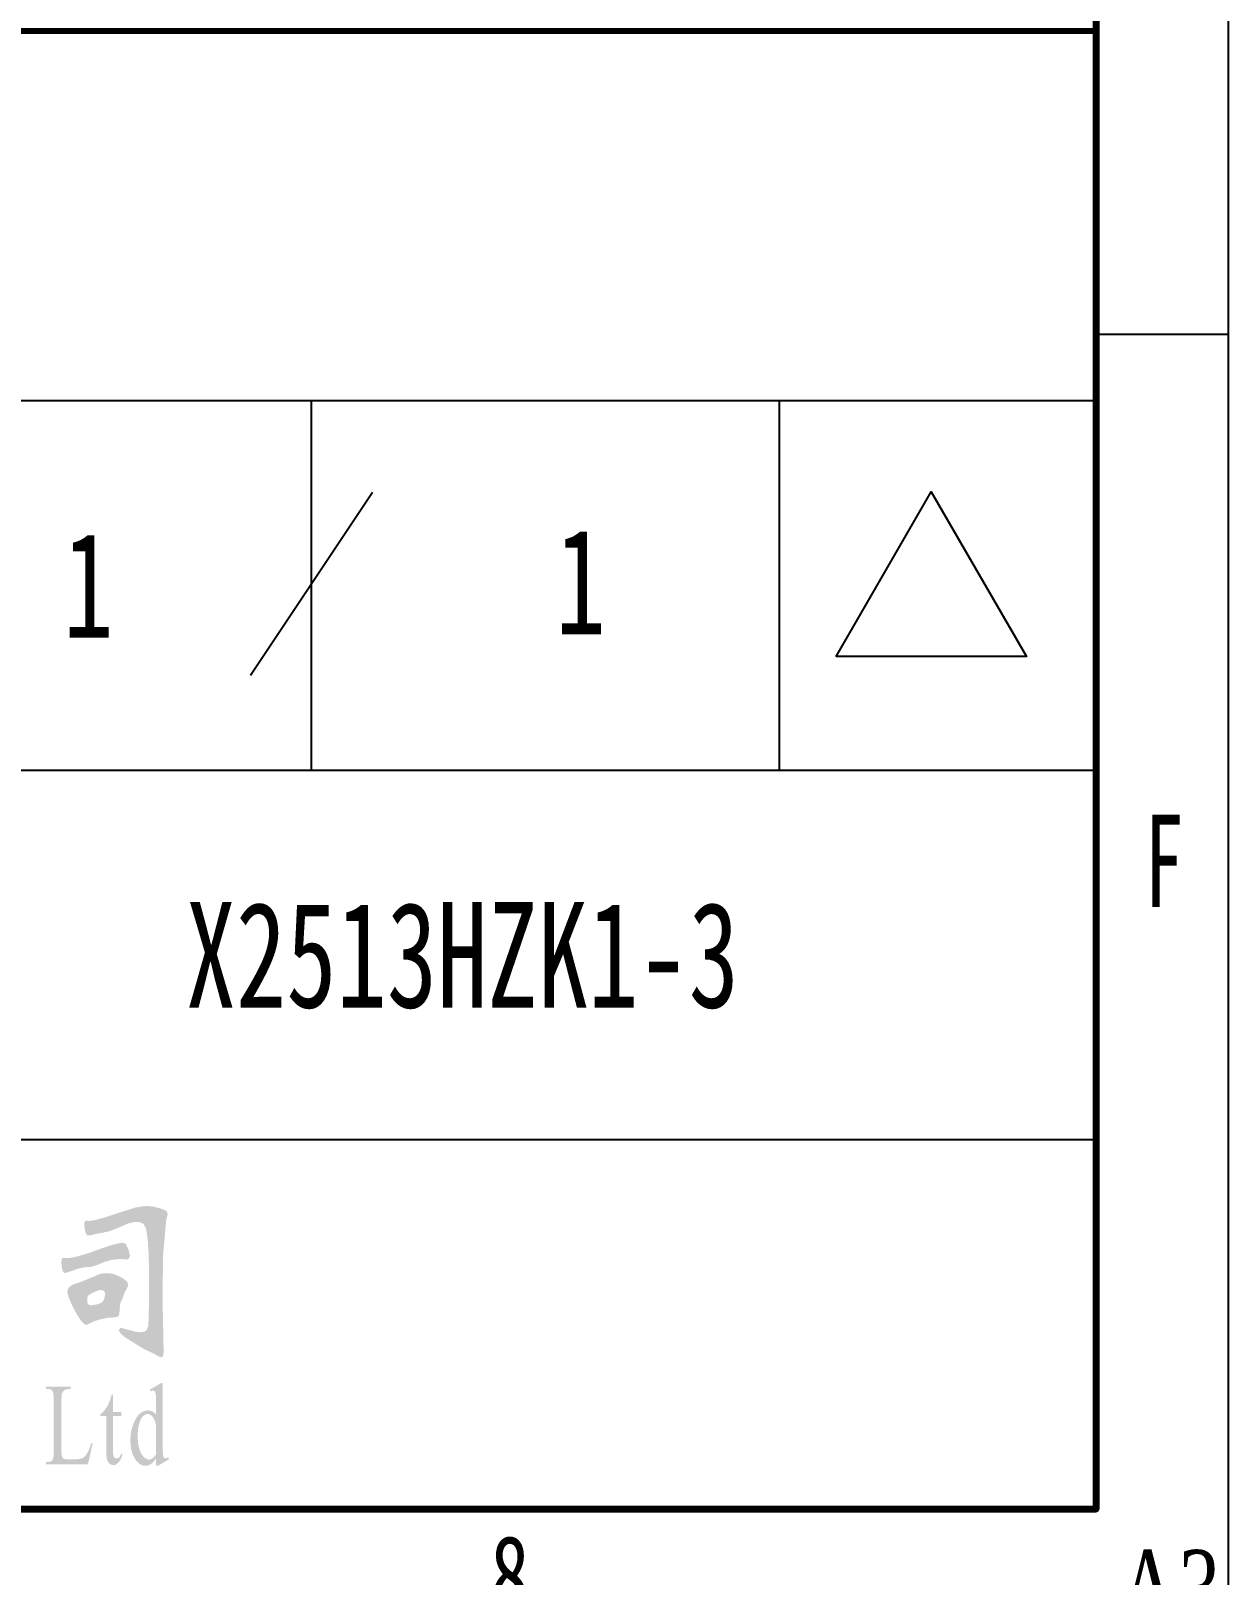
# Model space of a CAD drawing. Header units: millimetres. Extents: x -705761 to 1364679, y -410401 to 446404.
# Drawn here: x -520558 to -516024, y 172526 to 178376 of the extents above; entities that cross this region are included whole.
import ezdxf
from ezdxf.enums import TextEntityAlignment as Align

# ---------------------------------------------------------------- set-up
doc = ezdxf.new("R2010")
doc.units = ezdxf.units.MM
doc.layers.add('lzbdyc', color=9, linetype='Continuous', plot=False, transparency=0.9)
doc.layers.add('TK', color=7, linetype='Continuous')
doc.layers.add('模板-签名-公用', color=3, linetype='Continuous')
doc.layers.add('图框', color=7, linetype='Continuous', lineweight=13)
doc.styles.get("Standard").update_dxf_attribs({"font": 'arial.ttf'})
doc.styles.add('Style-Times New Roman', font='times.ttf')
doc.styles.add('Style-仿宋_GB2312', font='')
doc.styles.add('宋体', font='', dxfattribs={"width": 0.7, "height": 2.5})
doc.styles.add('宋体_1', font='', dxfattribs={"width": 0.7, "height": 2.386364})
doc.styles.get('Style-仿宋_GB2312').set_extended_font_data('仿宋_GB2312')
doc.styles.get('宋体').set_extended_font_data('SimSun')
doc.styles.get('宋体_1').set_extended_font_data('SimSun')

# ---------------------------------------------------------------- blocks, each defined once
blk = doc.blocks.new('BSIET_专用图框_A3_7')
at = {"layer": '图框', "color": 7, "linetype": 'Continuous', "lineweight": 25}
blk.add_line((0, 49.5), (-5, 49.5), dxfattribs=at)
at = {"layer": '图框', "lineweight": 25}
blk.add_lwpolyline([(-420, 297), (0, 297), (0, 0), (-420, 0)], close=True, dxfattribs=at)
at = {"layer": '图框', "lineweight": 100}
blk.add_lwpolyline([(-395, 292), (-5, 292), (-5, 5), (-395, 5)], close=True, dxfattribs=at)
at = {"layer": 'TK', "style": '宋体', "width": 0.7, "flags": 3}
for tag, p in [('LZHQ_N会签6_T6_H6', (-407.253, 57.082)), ('LZHQ_N会签5_T6_H6', (-407.253, 49.082)), ('LZHQ_N会签4_T6_H6', (-407.253, 41.082)), ('LZHQ_N会签3_T6_H6', (-407.253, 33.082)), ('LZHQ_N会签2_T6_H6', (-407.253, 25.082)), ('LZHQ_N会签1_T6_H6', (-407.253, 17.082))]:
    blk.add_attdef(tag, text='', height=2.5, dxfattribs=at).set_placement(p, align=Align.MIDDLE)
at = {"layer": '图框', "color": 7, "linetype": 'Continuous', "lineweight": 25}
for s, height, style, width, p in [('F', 3.5, 'Style-仿宋_GB2312', 0.628572, (-2.426, 29.556)), ('8', 3, 'Style-仿宋_GB2312', 0.733334, (-27.201, 2.5)), ('A3', 3, 'Style-Times New Roman', 0.7, (-2.232, 1.953))]:
    blk.add_text(s, height=height, dxfattribs=dict(at, style=style, width=width)).set_placement(p, align=Align.MIDDLE_CENTER)
at = {"layer": '模板-签名-公用', "style": '宋体', "width": 0.7}
blk.add_attdef('LZTQINS', text='', height=2, dxfattribs=at).set_placement((-5, 5), align=Align.MIDDLE)
at = {"layer": '模板-签名-公用', "style": '宋体', "width": 0.7, "flags": 3}
blk.add_attdef('LZFRAME', (-40.909, 2.064), '', height=3, dxfattribs=at)
blk = doc.blocks.new('BSIET_材料表_7')
at = {"layer": '图框', "linetype": 'Continuous', "lineweight": 25, "extrusion": (0, 0, -1)}
for points in [[(35.356, 5.756), (35.312, 5.903), (35.318, 6.266), (35.354, 8.113), (35.33, 9.647), (35.212, 10.974), (35.156, 11.161), (35.194, 11.287), (35.396, 11.379), (35.712, 11.463), (35.978, 11.485), (36.349, 11.432), (37.093, 11.2), (37.529, 11.054), (37.938, 10.944), (38.104, 10.918), (38.24, 10.924), (38.313, 10.893), (38.317, 10.697), (38.262, 10.45), (38.201, 10.37), (38.077, 10.368), (37.862, 10.429), (37.631, 10.467), (37.332, 10.538), (36.961, 10.686), (36.66, 10.82), (36.437, 10.872), (36.248, 10.876), (36.088, 10.818), (35.981, 10.645), (35.914, 10.218), (35.886, 9.793), (35.861, 9.008), (35.865, 8.058), (35.877, 7.212), (35.896, 6.935), (35.946, 6.795), (36.028, 6.725), (36.195, 6.702), (36.385, 6.723), (36.893, 6.858), (36.955, 6.865), (37.011, 6.772), (36.945, 6.658), (36.76, 6.499), (36.064, 6.071), (35.666, 5.878), (35.465, 5.768)], [(39.063, 8.938), (38.875, 8.994), (38.563, 9.105), (38.319, 9.158), (38.08, 9.176), (37.891, 9.222), (37.546, 9.366), (37.249, 9.449), (36.929, 9.475), (36.722, 9.455), (36.641, 9.474), (36.581, 9.591), (36.642, 9.834), (36.747, 10.046), (36.858, 10.091), (37.021, 10.07), (37.279, 10.004), (37.72, 9.855), (38.225, 9.674), (38.614, 9.562), (38.897, 9.511), (38.996, 9.508), (39.095, 9.522), (39.167, 9.486), (39.186, 9.345), (39.158, 9.126), (39.128, 9.002)], [(35.597, 1.64), (35.526, 1.641), (35.116, 1.882), (35.132, 1.961), (35.213, 1.928), (35.239, 1.924), (35.264, 1.928), (35.296, 1.95), (35.321, 1.997), (35.335, 2.055), (35.341, 2.126), (35.347, 2.484), (35.347, 4.776), (35.402, 4.776), (35.828, 4.535), (35.807, 4.457), (35.744, 4.483), (35.696, 4.49), (35.644, 4.462), (35.627, 4.431), (35.61, 4.364), (35.602, 4.274), (35.597, 3.939), (35.597, 3.571), (35.604, 2.065), (35.597, 1.924)], [(36.002, 1.64), (35.934, 1.647), (35.867, 1.667), (35.81, 1.696), (35.727, 1.762), (35.665, 1.831), (35.597, 1.921), (35.602, 2.067), (35.669, 1.98), (35.733, 1.923), (35.792, 1.891), (35.867, 1.877), (35.899, 1.88), (35.946, 1.893), (35.984, 1.911), (36.04, 1.953), (36.095, 2.012), (36.161, 2.11), (36.206, 2.205), (36.236, 2.295), (36.266, 2.423), (36.279, 2.518), (36.288, 2.616), (36.293, 2.775), (36.29, 2.898), (36.273, 3.075), (36.247, 3.206), (36.205, 3.335), (36.165, 3.418), (36.114, 3.494), (36.054, 3.554), (35.97, 3.598), (35.908, 3.604), (35.853, 3.592), (35.809, 3.57), (35.765, 3.538), (35.72, 3.489), (35.684, 3.432), (35.651, 3.358), (35.63, 3.294), (35.617, 3.239), (35.607, 3.189), (35.598, 3.104), (35.6, 3.575), (35.63, 3.613), (35.674, 3.656), (35.737, 3.699), (35.788, 3.721), (35.847, 3.735), (35.896, 3.739), (35.978, 3.732), (36.058, 3.711), (36.121, 3.681), (36.199, 3.626), (36.271, 3.553), (36.322, 3.486), (36.38, 3.391), (36.426, 3.297), (36.465, 3.203), (36.51, 3.064), (36.543, 2.92), (36.562, 2.774), (36.569, 2.653), (36.569, 2.538), (36.559, 2.399), (36.543, 2.293), (36.511, 2.158), (36.469, 2.042), (36.401, 1.911), (36.342, 1.827), (36.284, 1.763), (36.223, 1.712), (36.155, 1.673), (36.086, 1.649)]]:
    blk.add_hatch(color=7, dxfattribs=at).paths.add_polyline_path(points)
at = {"layer": '图框', "linetype": 'Continuous', "lineweight": 20}
h = blk.add_hatch(color=7, dxfattribs=at)
edge = h.paths.add_edge_path()
edge.add_spline(control_points=[(-36.664, 8.494), (-36.664, 8.556), (-36.69, 8.603)], knot_values=[0, 0, 0, 1, 1, 1], degree=2, periodic=0)
edge.add_spline(control_points=[(-36.69, 8.603), (-36.715, 8.65), (-36.843, 8.732)], knot_values=[0, 0, 0, 1, 1, 1], degree=2, periodic=0)
edge.add_spline(control_points=[(-36.843, 8.732), (-36.97, 8.813), (-37.13, 8.876)], knot_values=[0, 0, 0, 1, 1, 1], degree=2, periodic=0)
edge.add_spline(control_points=[(-37.13, 8.876), (-37.289, 8.938), (-37.477, 8.938)], knot_values=[0, 0, 0, 1, 1, 1], degree=2, periodic=0)
edge.add_spline(control_points=[(-37.477, 8.938), (-37.665, 8.938), (-37.792, 8.88)], knot_values=[0, 0, 0, 1, 1, 1], degree=2, periodic=0)
edge.add_spline(control_points=[(-37.792, 8.88), (-37.92, 8.821), (-38.207, 8.704)], knot_values=[0, 0, 0, 1, 1, 1], degree=2, periodic=0)
edge.add_spline(control_points=[(-38.207, 8.704), (-38.494, 8.588), (-38.615, 8.549)], knot_values=[0, 0, 0, 1, 1, 1], degree=2, periodic=0)
edge.add_spline(control_points=[(-38.615, 8.549), (-38.953, 8.455), (-38.953, 8.237)], knot_values=[0, 0, 0, 1, 1, 1], degree=2, periodic=0)
edge.add_spline(control_points=[(-38.953, 8.237), (-38.953, 8.105), (-38.8, 7.773)], knot_values=[0, 0, 0, 1, 1, 1], degree=2, periodic=0)
edge.add_spline(control_points=[(-38.8, 7.773), (-38.647, 7.442), (-38.49, 7.213)], knot_values=[0, 0, 0, 1, 1, 1], degree=2, periodic=0)
edge.add_spline(control_points=[(-38.49, 7.213), (-38.334, 6.983), (-38.232, 6.983)], knot_values=[0, 0, 0, 1, 1, 1], degree=2, periodic=0)
edge.add_spline(control_points=[(-38.232, 6.983), (-38.188, 6.983), (-38.082, 7.049)], knot_values=[0, 0, 0, 1, 1, 1], degree=2, periodic=0)
edge.add_spline(control_points=[(-38.082, 7.049), (-37.977, 7.115), (-37.729, 7.181)], knot_values=[0, 0, 0, 1, 1, 1], degree=2, periodic=0)
edge.add_spline(control_points=[(-37.729, 7.181), (-37.48, 7.248), (-37.292, 7.255)], knot_values=[0, 0, 0, 1, 1, 1], degree=2, periodic=0)
edge.add_spline(control_points=[(-37.292, 7.255), (-37.104, 7.263), (-37.047, 7.298)], knot_values=[0, 0, 0, 1, 1, 1], degree=2, periodic=0)
edge.add_spline(control_points=[(-37.047, 7.298), (-36.989, 7.333), (-36.983, 7.458)], knot_values=[0, 0, 0, 1, 1, 1], degree=2, periodic=0)
edge.add_spline(control_points=[(-36.983, 7.458), (-36.97, 7.801), (-36.922, 7.875)], knot_values=[0, 0, 0, 1, 1, 1], degree=2, periodic=0)
edge.add_spline(control_points=[(-36.922, 7.875), (-36.875, 7.949), (-36.833, 8.081)], knot_values=[0, 0, 0, 1, 1, 1], degree=2, periodic=0)
edge.add_spline(control_points=[(-36.833, 8.081), (-36.792, 8.214), (-36.728, 8.315)], knot_values=[0, 0, 0, 1, 1, 1], degree=2, periodic=0)
edge.add_spline(control_points=[(-36.728, 8.315), (-36.664, 8.416), (-36.664, 8.494)], knot_values=[0, 0, 0, 1, 1, 1], degree=2, periodic=0)
edge = h.paths.add_edge_path(flags=16)
edge.add_spline(control_points=[(-38.06, 7.723), (-38.149, 7.723), (-38.178, 7.781)], knot_values=[0, 0, 0, 1, 1, 1], degree=2, periodic=0)
edge.add_spline(control_points=[(-38.178, 7.781), (-38.207, 7.84), (-38.207, 7.945)], knot_values=[0, 0, 0, 1, 1, 1], degree=2, periodic=0)
edge.add_spline(control_points=[(-38.207, 7.945), (-38.207, 8.05), (-38.156, 8.097)], knot_values=[0, 0, 0, 1, 1, 1], degree=2, periodic=0)
edge.add_spline(control_points=[(-38.156, 8.097), (-38.105, 8.144), (-37.945, 8.221)], knot_values=[0, 0, 0, 1, 1, 1], degree=2, periodic=0)
edge.add_spline(control_points=[(-37.945, 8.221), (-37.786, 8.299), (-37.69, 8.299)], knot_values=[0, 0, 0, 1, 1, 1], degree=2, periodic=0)
edge.add_spline(control_points=[(-37.69, 8.299), (-37.531, 8.299), (-37.531, 8.144)], knot_values=[0, 0, 0, 1, 1, 1], degree=2, periodic=0)
edge.add_spline(control_points=[(-37.531, 8.144), (-37.531, 8.066), (-37.576, 7.941)], knot_values=[0, 0, 0, 1, 1, 1], degree=2, periodic=0)
edge.add_spline(control_points=[(-37.576, 7.941), (-37.62, 7.816), (-37.789, 7.77)], knot_values=[0, 0, 0, 1, 1, 1], degree=2, periodic=0)
edge.add_spline(control_points=[(-37.789, 7.77), (-37.958, 7.723), (-38.06, 7.723)], knot_values=[0, 0, 0, 1, 1, 1], degree=2, periodic=0)
h = blk.add_hatch(color=7, dxfattribs=at)
edge = h.paths.add_edge_path()
edge.add_spline(control_points=[(-38.05, 2.512), (-38.129, 2.239), (-38.208, 2.113)], knot_values=[0, 0, 0, 1, 1, 1], degree=2, periodic=0)
edge.add_spline(control_points=[(-38.208, 2.113), (-38.287, 1.986), (-38.382, 1.936)], knot_values=[0, 0, 0, 1, 1, 1], degree=2, periodic=0)
edge.add_spline(control_points=[(-38.382, 1.936), (-38.477, 1.887), (-38.714, 1.887)], knot_values=[0, 0, 0, 1, 1, 1], degree=2, periodic=0)
edge.add_line((-38.714, 1.887), (-38.864, 1.887))
edge.add_spline(control_points=[(-38.864, 1.887), (-39.062, 1.887), (-39.1, 1.908)], knot_values=[0, 0, 0, 1, 1, 1], degree=2, periodic=0)
edge.add_spline(control_points=[(-39.1, 1.908), (-39.138, 1.93), (-39.156, 1.975)], knot_values=[0, 0, 0, 1, 1, 1], degree=2, periodic=0)
edge.add_spline(control_points=[(-39.156, 1.975), (-39.181, 2.042), (-39.181, 2.222)], knot_values=[0, 0, 0, 1, 1, 1], degree=2, periodic=0)
edge.add_line((-39.181, 2.222), (-39.181, 4.065))
edge.add_spline(control_points=[(-39.181, 4.065), (-39.181, 4.326), (-39.156, 4.396)], knot_values=[0, 0, 0, 1, 1, 1], degree=2, periodic=0)
edge.add_spline(control_points=[(-39.156, 4.396), (-39.132, 4.465), (-39.066, 4.51)], knot_values=[0, 0, 0, 1, 1, 1], degree=2, periodic=0)
edge.add_spline(control_points=[(-39.066, 4.51), (-39, 4.556), (-38.837, 4.554)], knot_values=[0, 0, 0, 1, 1, 1], degree=2, periodic=0)
edge.add_line((-38.837, 4.554), (-38.837, 4.633))
edge.add_line((-38.837, 4.633), (-39.764, 4.633))
edge.add_line((-39.764, 4.633), (-39.764, 4.554))
edge.add_line((-39.764, 4.554), (-39.688, 4.554))
edge.add_spline(control_points=[(-39.688, 4.554), (-39.572, 4.554), (-39.513, 4.458)], knot_values=[0, 0, 0, 1, 1, 1], degree=2, periodic=0)
edge.add_spline(control_points=[(-39.513, 4.458), (-39.471, 4.388), (-39.471, 4.113)], knot_values=[0, 0, 0, 1, 1, 1], degree=2, periodic=0)
edge.add_line((-39.471, 4.113), (-39.471, 2.22))
edge.add_spline(control_points=[(-39.471, 2.22), (-39.471, 1.969), (-39.502, 1.9)], knot_values=[0, 0, 0, 1, 1, 1], degree=2, periodic=0)
edge.add_spline(control_points=[(-39.502, 1.9), (-39.558, 1.779), (-39.688, 1.779)], knot_values=[0, 0, 0, 1, 1, 1], degree=2, periodic=0)
edge.add_line((-39.688, 1.779), (-39.764, 1.779))
edge.add_line((-39.764, 1.779), (-39.764, 1.7))
edge.add_line((-39.764, 1.7), (-38.176, 1.7))
edge.add_line((-38.176, 1.7), (-38, 2.497))
edge.add_line((-38, 2.497), (-38.05, 2.512))
h = blk.add_hatch(color=7, dxfattribs=at)
edge = h.paths.add_edge_path()
edge.add_line((-37.233, 4.333), (-37.28, 4.333))
edge.add_spline(control_points=[(-37.28, 4.333), (-37.342, 4.114), (-37.378, 4.032)], knot_values=[0, 0, 0, 1, 1, 1], degree=2, periodic=0)
edge.add_spline(control_points=[(-37.378, 4.032), (-37.446, 3.876), (-37.534, 3.763)], knot_values=[0, 0, 0, 1, 1, 1], degree=2, periodic=0)
edge.add_spline(control_points=[(-37.534, 3.763), (-37.621, 3.649), (-37.704, 3.602)], knot_values=[0, 0, 0, 1, 1, 1], degree=2, periodic=0)
edge.add_line((-37.704, 3.602), (-37.704, 3.53))
edge.add_line((-37.704, 3.53), (-37.484, 3.53))
edge.add_line((-37.484, 3.53), (-37.484, 2.197))
edge.add_spline(control_points=[(-37.484, 2.197), (-37.484, 1.982), (-37.453, 1.879)], knot_values=[0, 0, 0, 1, 1, 1], degree=2, periodic=0)
edge.add_spline(control_points=[(-37.453, 1.879), (-37.421, 1.777), (-37.354, 1.721)], knot_values=[0, 0, 0, 1, 1, 1], degree=2, periodic=0)
edge.add_spline(control_points=[(-37.354, 1.721), (-37.287, 1.666), (-37.217, 1.666)], knot_values=[0, 0, 0, 1, 1, 1], degree=2, periodic=0)
edge.add_spline(control_points=[(-37.217, 1.666), (-37.113, 1.666), (-37.016, 1.773)], knot_values=[0, 0, 0, 1, 1, 1], degree=2, periodic=0)
edge.add_spline(control_points=[(-37.016, 1.773), (-36.919, 1.88), (-36.866, 2.093)], knot_values=[0, 0, 0, 1, 1, 1], degree=2, periodic=0)
edge.add_line((-36.866, 2.093), (-36.924, 2.093))
edge.add_spline(control_points=[(-36.924, 2.093), (-36.95, 2.006), (-36.997, 1.962)], knot_values=[0, 0, 0, 1, 1, 1], degree=2, periodic=0)
edge.add_spline(control_points=[(-36.997, 1.962), (-37.044, 1.918), (-37.095, 1.918)], knot_values=[0, 0, 0, 1, 1, 1], degree=2, periodic=0)
edge.add_spline(control_points=[(-37.095, 1.918), (-37.155, 1.918), (-37.194, 1.985)], knot_values=[0, 0, 0, 1, 1, 1], degree=2, periodic=0)
edge.add_spline(control_points=[(-37.194, 1.985), (-37.233, 2.052), (-37.233, 2.245)], knot_values=[0, 0, 0, 1, 1, 1], degree=2, periodic=0)
edge.add_line((-37.233, 2.245), (-37.233, 3.53))
edge.add_line((-37.233, 3.53), (-36.909, 3.53))
edge.add_line((-36.909, 3.53), (-36.909, 3.681))
edge.add_line((-36.909, 3.681), (-37.233, 3.681))
edge.add_line((-37.233, 3.681), (-37.233, 4.333))
at = {"layer": 'lzbdyc'}
blk.add_line((-29.716, 28), (-29.716, 42), dxfattribs=at)
at = {"layer": '图框', "color": 7, "linetype": 'Continuous', "lineweight": 100}
for p, q in [((0, 0), (0, 287)), ((-390, 0), (0, 0))]:
    blk.add_line(p, q, dxfattribs=at)
at = {"layer": '图框', "color": 7, "linetype": 'Continuous', "lineweight": 80}
for p, q in [((-390.122, 56), (-0.122, 56)), ((-390.122, 56), (-0.122, 56)), ((-390, 56), (0, 56))]:
    blk.add_line(p, q, dxfattribs=at)
at = {"layer": '图框', "color": 7, "linetype": 'Continuous', "lineweight": 20}
blk.add_line((0, 56), (0, 0), dxfattribs=at)
at = {"layer": '图框', "color": 7, "linetype": 'Continuous', "lineweight": 25}
for p, q in [((-282, 42), (0, 42)), ((-12, 42), (-12, 28)), ((-27.406, 38.515), (-32.027, 31.584)), ((-282, 28), (0, 28)), ((-282, 14), (0, 14))]:
    blk.add_line(p, q, dxfattribs=at)
at = {"layer": '图框', "color": 7, "linetype": 'Continuous', "lineweight": 25, "flags": 128}
blk.add_lwpolyline([(-9.84, 32.298), (-6.24, 38.534), (-2.64, 32.298), (-9.84, 32.298)], dxfattribs=at)
at = {"layer": '图框', "color": 7, "linetype": 'Continuous', "lineweight": 20, "flags": 128}
blk.add_lwpolyline([(-2.64, 32.298), (-9.84, 32.298), (-6.24, 38.534), (-2.64, 32.298)], dxfattribs=at)
at = {"layer": '图框', "style": '宋体_1', "width": 0.7, "flags": 3}
for tag, height, p in [('N审定_T5', 2.5, (-250.932, 52.29)), ('N审核_T5', 2.5, (-250.932, 45.29)), ('N校对_T5', 2.5, (-250.932, 38.29)), ('LZCO_NCB-W67-H36-D10_T7', 3, (-322.972, 34.135)), ('LZCO_NCB-W67-H36-D10_T7', 3, (-322.972, 34.135)), ('N设计_T5', 2.5, (-250.932, 31.29)), ('N制图_T5', 2.5, (-250.932, 24.29))]:
    blk.add_attdef(tag, text='', height=height, dxfattribs=at).set_placement(p, align=Align.MIDDLE_CENTER)
at = {"layer": '图框', "color": 7, "style": 'Style-仿宋_GB2312', "width": 0.7}
for tag, height, p in [('质量', 3, (-191, 52.5)), ('比例', 3, (-191, 45.5)), ('出图日期', 3, (-191, 38.5)), ('总页数', 4, (-19.517, 35.142)), ('页码', 4, (-38.162, 35.008)), ('版本号', 2.5, (-6.095, 34.926)), ('专业', 3, (-191, 31.5)), ('项目编号', 3, (-191, 24.5)), ('图号', 4, (-24, 21)), ('设计阶段', 3, (-220, 17.5))]:
    blk.add_attdef(tag, text='', height=height, dxfattribs=at).set_placement(p, align=Align.MIDDLE)
at = {"layer": '图框', "style": '宋体_1', "width": 0.7, "flags": 3}
for tag, p in [('N审定_T6_H12_MV0.5_W15', (-231.906, 51.507)), ('N审核_T6_H12_MV0.5_W15', (-231.906, 44.507)), ('N校对_T6_H12_MV0.5_W15', (-231.906, 37.507)), ('N设计_T6_H12_MV0.5_W15', (-231.906, 30.507)), ('N制图_T6_H12_MV0.5_W15', (-231.906, 23.507))]:
    blk.add_attdef(tag, text='', height=1.5, dxfattribs=at).set_placement(p, align=Align.CENTER)
at = {"layer": '图框', "color": 7, "lineweight": 30, "width": 0.7, "flags": 104}
for tag, p in [('项目名称', (-79.178, 49.101)), ('子项', (-111.074, 34.832)), ('图名', (-111, 21))]:
    blk.add_attdef(tag, text='', height=4, dxfattribs=at).set_placement(p, align=Align.MIDDLE_CENTER)
at = {"layer": '图框', "style": '宋体', "width": 0.7, "flags": 3}
blk.add_attdef('LZBARCODE_T1', text='', height=3, dxfattribs=at).set_placement((-364.444, 3.341), align=Align.BOTTOM_RIGHT)

msp = doc.modelspace()

# ---------------------------------------------------------------- block references
at = {"layer": '图框', "color": 7, "linetype": 'Continuous', "lineweight": 13, "xscale": 100, "yscale": 100, "zscale": 100}
msp.add_blockref('BSIET_专用图框_A3_7', (-516024.39, 172275.8), dxfattribs=at)
at = {"layer": '图框', "color": 7, "linetype": 'Continuous', "lineweight": 13}
ref = msp.add_blockref('BSIET_材料表_7', (-516524.39, 172775.8), dxfattribs=dict(at, xscale=100, yscale=100, zscale=100))
ref.add_attrib('页码', '1', dxfattribs={"color": 7, "height": 400, "style": 'Style-仿宋_GB2312', "width": 0.7}).set_placement((-520340.62, 176276.57), align=Align.MIDDLE_CENTER)
ref.add_attrib('图号', 'X2513HZK1-3', dxfattribs={"color": 7, "height": 400, "style": 'Style-仿宋_GB2312', "width": 0.7}).set_placement((-518924.39, 174875.8), align=Align.MIDDLE_CENTER)
ref.add_attrib('总页数', '1', dxfattribs={"color": 7, "height": 400, "style": 'Style-仿宋_GB2312', "width": 0.7}).set_placement((-518476.05, 176289.98), align=Align.MIDDLE_CENTER)

doc.saveas('drawing.dxf')
